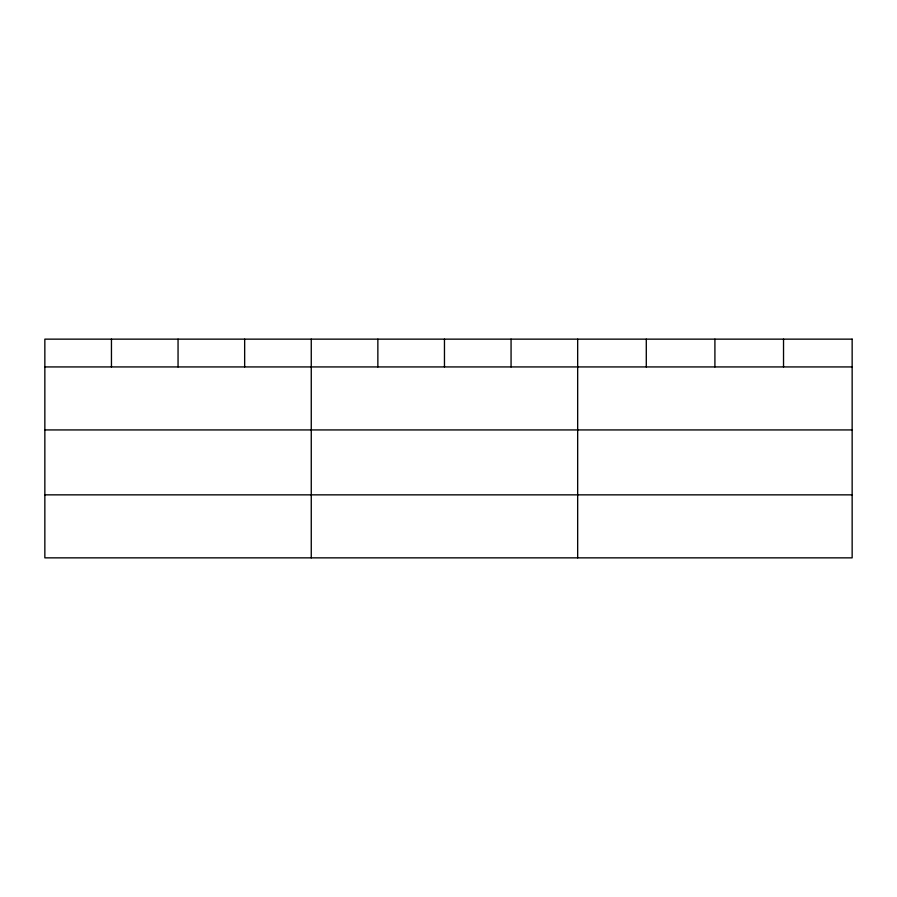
<?xml version="1.0" encoding="UTF-8"?>
<svg xmlns="http://www.w3.org/2000/svg" width="897" height="897" viewBox="0 0 897 897"><rect width="100%" height="100%" fill="white"/><g stroke="black" fill="none" stroke-linecap="round" stroke-linejoin="round"><path stroke-width="1.35" d="M44.85 366.929L852.15 366.929M44.85 429.932L852.15 429.932M44.85 494.852L852.15 494.852M783.529 339.144L783.529 366.929M714.909 339.144L714.909 366.929M646.288 339.144L646.288 366.929M577.668 339.144L577.668 557.856M511.066 339.144L511.066 366.929M444.464 339.144L444.464 366.929M377.861 339.144L377.861 366.929M311.259 339.144L311.259 557.856M244.657 339.144L244.657 366.929M178.055 339.144L178.055 366.929M111.452 339.144L111.452 366.929M852.15 339.144L44.85 339.144L44.85 557.856L852.15 557.856L852.15 339.144"/></g></svg>
